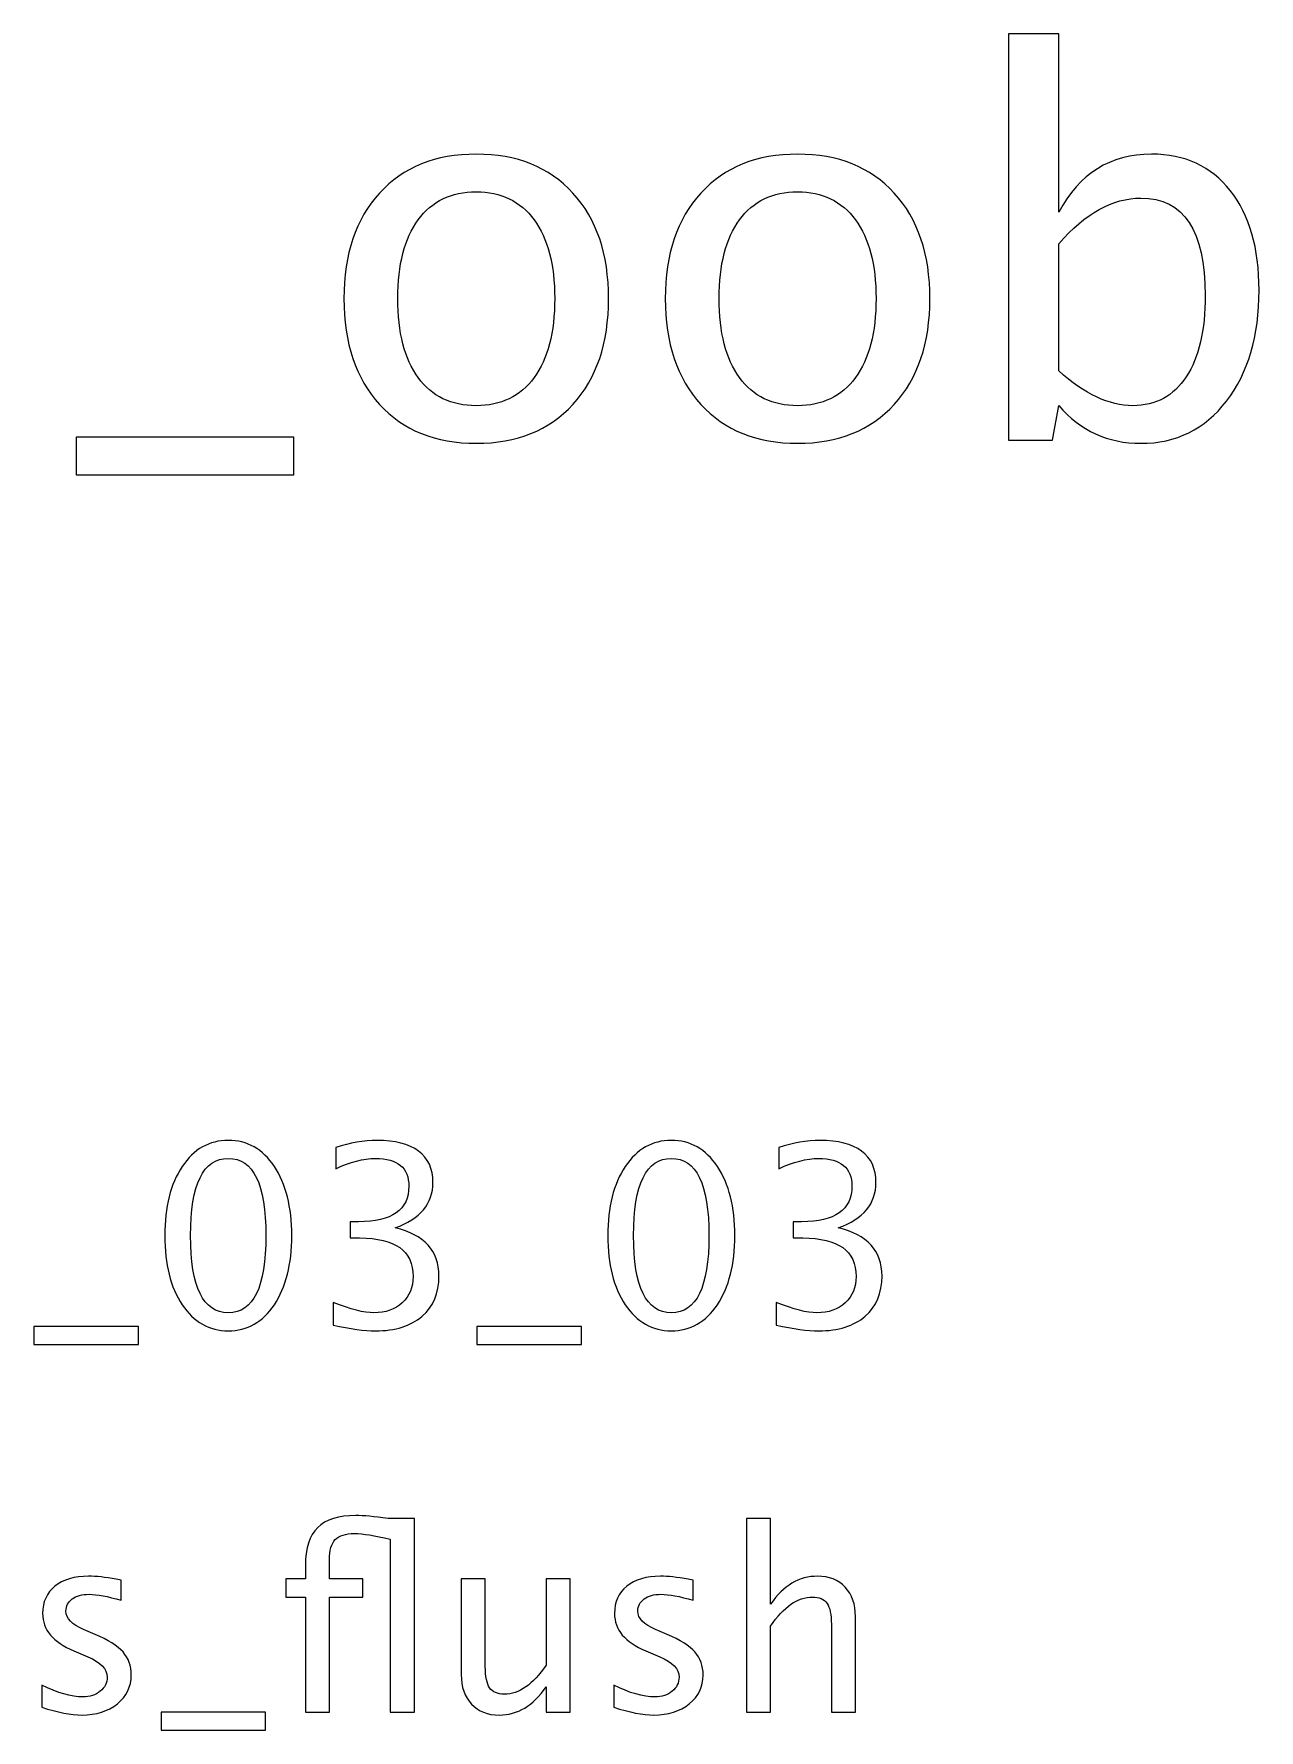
# Model space of a CAD drawing. Header units: centimetres. Extents: x -32.7 to 32.7, y -29.5 to 43.7.
# Drawn here: x -15.6 to -9.4, y 35.13 to 43.71 of the extents above; entities that cross this region are included whole.
import ezdxf

# ---------------------------------------------------------------- set-up
doc = ezdxf.new("R2010")
doc.units = ezdxf.units.CM
doc.header["$MEASUREMENT"] = 0
doc.layers.add('Layer 1', color=7, linetype='Continuous')

msp = doc.modelspace()

# ---------------------------------------------------------------- linework, layer by layer
at = {"layer": 'Layer 1'}
for points, knots in [([(-10.66686, 41.65457), (-10.66686, 41.65457), (-10.66686, 43.71037), (-10.66686, 43.71037), (-10.66686, 43.71037), (-10.66686, 43.71037), (-10.41286, 43.71037), (-10.41286, 43.71037), (-10.41286, 43.71037), (-10.41286, 43.71037), (-10.41286, 42.80771), (-10.41286, 42.80771), (-10.41286, 42.80771), (-10.30879, 43.00394), (-10.15225, 43.10183), (-9.94367, 43.10183), (-9.94367, 43.10183), (-9.77477, 43.10183), (-9.64204, 43.04054), (-9.54503, 42.91751), (-9.54503, 42.91751), (-9.44801, 42.79448), (-9.39951, 42.62647), (-9.39951, 42.41348), (-9.39951, 42.41348), (-9.39951, 42.18153), (-9.45463, 41.99411), (-9.56443, 41.85212), (-9.56443, 41.85212), (-9.67423, 41.70969), (-9.81887, 41.63869), (-9.99791, 41.63869), (-9.99791, 41.63869), (-10.16415, 41.63869), (-10.30262, 41.70219), (-10.41286, 41.82963), (-10.41286, 41.82963), (-10.41286, 41.82963), (-10.44373, 41.65457), (-10.44373, 41.65457), (-10.44373, 41.65457), (-10.44373, 41.65457), (-10.66686, 41.65457), (-10.66686, 41.65457)], [0, 0, 0, 0, 0.0833333, 0.0833333, 0.0833333, 0.0833333, 0.1666667, 0.1666667, 0.1666667, 0.1666667, 0.25, 0.25, 0.25, 0.25, 0.3333333, 0.3333333, 0.3333333, 0.3333333, 0.4166667, 0.4166667, 0.4166667, 0.4166667, 0.5, 0.5, 0.5, 0.5, 0.5833333, 0.5833333, 0.5833333, 0.5833333, 0.6666667, 0.6666667, 0.6666667, 0.6666667, 0.75, 0.75, 0.75, 0.75, 0.8333333, 0.8333333, 0.8333333, 0.8333333, 1, 1, 1, 1]), ([(-13.35943, 41.63869), (-13.56536, 41.63869), (-13.72852, 41.70439), (-13.84847, 41.8358), (-13.84847, 41.8358), (-13.96885, 41.96721), (-14.02883, 42.14581), (-14.02883, 42.37114), (-14.02883, 42.37114), (-14.02883, 42.59604), (-13.96885, 42.77419), (-13.84847, 42.90516), (-13.84847, 42.90516), (-13.72852, 43.03613), (-13.56536, 43.10183), (-13.35943, 43.10183), (-13.35943, 43.10183), (-13.1535, 43.10183), (-12.99034, 43.03613), (-12.87039, 42.90516), (-12.87039, 42.90516), (-12.75001, 42.77419), (-12.69004, 42.59604), (-12.69004, 42.37114), (-12.69004, 42.37114), (-12.69004, 42.14581), (-12.75001, 41.96721), (-12.87039, 41.8358), (-12.87039, 41.8358), (-12.99034, 41.70439), (-13.1535, 41.63869), (-13.35943, 41.63869)], [0, 0, 0, 0, 0.1111111, 0.1111111, 0.1111111, 0.1111111, 0.2222222, 0.2222222, 0.2222222, 0.2222222, 0.3333333, 0.3333333, 0.3333333, 0.3333333, 0.4444444, 0.4444444, 0.4444444, 0.4444444, 0.5555556, 0.5555556, 0.5555556, 0.5555556, 0.6666667, 0.6666667, 0.6666667, 0.6666667, 0.7777778, 0.7777778, 0.7777778, 0.7777778, 1, 1, 1, 1]), ([(-11.73401, 41.63869), (-11.93994, 41.63869), (-12.1031, 41.70439), (-12.22305, 41.8358), (-12.22305, 41.8358), (-12.34343, 41.96721), (-12.40341, 42.14581), (-12.40341, 42.37114), (-12.40341, 42.37114), (-12.40341, 42.59604), (-12.34343, 42.77419), (-12.22305, 42.90516), (-12.22305, 42.90516), (-12.1031, 43.03613), (-11.93994, 43.10183), (-11.73401, 43.10183), (-11.73401, 43.10183), (-11.52808, 43.10183), (-11.36492, 43.03613), (-11.24497, 42.90516), (-11.24497, 42.90516), (-11.12459, 42.77419), (-11.06462, 42.59604), (-11.06462, 42.37114), (-11.06462, 42.37114), (-11.06462, 42.14581), (-11.12459, 41.96721), (-11.24497, 41.8358), (-11.24497, 41.8358), (-11.36492, 41.70439), (-11.52808, 41.63869), (-11.73401, 41.63869)], [0, 0, 0, 0, 0.1111111, 0.1111111, 0.1111111, 0.1111111, 0.2222222, 0.2222222, 0.2222222, 0.2222222, 0.3333333, 0.3333333, 0.3333333, 0.3333333, 0.4444444, 0.4444444, 0.4444444, 0.4444444, 0.5555556, 0.5555556, 0.5555556, 0.5555556, 0.6666667, 0.6666667, 0.6666667, 0.6666667, 0.7777778, 0.7777778, 0.7777778, 0.7777778, 1, 1, 1, 1]), ([(-13.35987, 41.82919), (-13.23419, 41.82919), (-13.1363, 41.87637), (-13.06663, 41.97118), (-13.06663, 41.97118), (-12.99739, 42.06555), (-12.96256, 42.19917), (-12.96256, 42.37114), (-12.96256, 42.37114), (-12.96256, 42.54268), (-12.99739, 42.67586), (-13.06663, 42.77022), (-13.06663, 42.77022), (-13.1363, 42.86415), (-13.23419, 42.91133), (-13.35987, 42.91133), (-13.35987, 42.91133), (-13.48599, 42.91133), (-13.58388, 42.86415), (-13.65268, 42.77022), (-13.65268, 42.77022), (-13.72191, 42.67586), (-13.7563, 42.54268), (-13.7563, 42.37114), (-13.7563, 42.37114), (-13.7563, 42.19917), (-13.72191, 42.06555), (-13.65268, 41.97118), (-13.65268, 41.97118), (-13.58388, 41.87637), (-13.48599, 41.82919), (-13.35987, 41.82919)], [0, 0, 0, 0, 0.1111111, 0.1111111, 0.1111111, 0.1111111, 0.2222222, 0.2222222, 0.2222222, 0.2222222, 0.3333333, 0.3333333, 0.3333333, 0.3333333, 0.4444444, 0.4444444, 0.4444444, 0.4444444, 0.5555556, 0.5555556, 0.5555556, 0.5555556, 0.6666667, 0.6666667, 0.6666667, 0.6666667, 0.7777778, 0.7777778, 0.7777778, 0.7777778, 1, 1, 1, 1]), ([(-11.73445, 41.82919), (-11.60877, 41.82919), (-11.51088, 41.87637), (-11.44121, 41.97118), (-11.44121, 41.97118), (-11.37197, 42.06555), (-11.33714, 42.19917), (-11.33714, 42.37114), (-11.33714, 42.37114), (-11.33714, 42.54268), (-11.37197, 42.67586), (-11.44121, 42.77022), (-11.44121, 42.77022), (-11.51088, 42.86415), (-11.60877, 42.91133), (-11.73445, 42.91133), (-11.73445, 42.91133), (-11.86057, 42.91133), (-11.95846, 42.86415), (-12.02726, 42.77022), (-12.02726, 42.77022), (-12.09649, 42.67586), (-12.13088, 42.54268), (-12.13088, 42.37114), (-12.13088, 42.37114), (-12.13088, 42.19917), (-12.09649, 42.06555), (-12.02726, 41.97118), (-12.02726, 41.97118), (-11.95846, 41.87637), (-11.86057, 41.82919), (-11.73445, 41.82919)], [0, 0, 0, 0, 0.1111111, 0.1111111, 0.1111111, 0.1111111, 0.2222222, 0.2222222, 0.2222222, 0.2222222, 0.3333333, 0.3333333, 0.3333333, 0.3333333, 0.4444444, 0.4444444, 0.4444444, 0.4444444, 0.5555556, 0.5555556, 0.5555556, 0.5555556, 0.6666667, 0.6666667, 0.6666667, 0.6666667, 0.7777778, 0.7777778, 0.7777778, 0.7777778, 1, 1, 1, 1]), ([(-10.41286, 42.0047), (-10.28189, 41.88784), (-10.1571, 41.82919), (-10.03848, 41.82919), (-10.03848, 41.82919), (-9.92162, 41.82919), (-9.83122, 41.87814), (-9.76772, 41.97559), (-9.76772, 41.97559), (-9.70378, 42.07305), (-9.67203, 42.21019), (-9.67203, 42.38746), (-9.67203, 42.38746), (-9.67203, 42.71554), (-9.78051, 42.87958), (-9.99747, 42.87958), (-9.99747, 42.87958), (-10.13946, 42.87958), (-10.27792, 42.80286), (-10.41286, 42.64896), (-10.41286, 42.64896), (-10.41286, 42.64896), (-10.41286, 42.0047), (-10.41286, 42.0047)], [0, 0, 0, 0, 0.1428571, 0.1428571, 0.1428571, 0.1428571, 0.2857143, 0.2857143, 0.2857143, 0.2857143, 0.4285714, 0.4285714, 0.4285714, 0.4285714, 0.5714286, 0.5714286, 0.5714286, 0.5714286, 0.7142857, 0.7142857, 0.7142857, 0.7142857, 1, 1, 1, 1]), ([(-15.38349, 41.47994), (-15.38349, 41.47994), (-15.38349, 41.67044), (-15.38349, 41.67044), (-15.38349, 41.67044), (-15.38349, 41.67044), (-14.28282, 41.67044), (-14.28282, 41.67044), (-14.28282, 41.67044), (-14.28282, 41.67044), (-14.28282, 41.47994), (-14.28282, 41.47994), (-14.28282, 41.47994), (-14.28282, 41.47994), (-15.38349, 41.47994), (-15.38349, 41.47994)], [0, 0, 0, 0, 0.2, 0.2, 0.2, 0.2, 0.4, 0.4, 0.4, 0.4, 0.6, 0.6, 0.6, 0.6, 1, 1, 1, 1]), ([(-14.6139, 37.14758), (-14.71021, 37.14758), (-14.78789, 37.19182), (-14.84673, 37.28008), (-14.84673, 37.28008), (-14.90579, 37.36835), (-14.93521, 37.48477), (-14.93521, 37.62955), (-14.93521, 37.62955), (-14.93521, 37.77433), (-14.90579, 37.89074), (-14.84673, 37.97901), (-14.84673, 37.97901), (-14.78789, 38.06727), (-14.71021, 38.11151), (-14.6139, 38.11151), (-14.6139, 38.11151), (-14.51717, 38.11151), (-14.43949, 38.06748), (-14.38064, 37.97943), (-14.38064, 37.97943), (-14.32201, 37.89138), (-14.29259, 37.77475), (-14.29259, 37.62955), (-14.29259, 37.62955), (-14.29259, 37.48477), (-14.32201, 37.36835), (-14.38064, 37.28008), (-14.38064, 37.28008), (-14.43949, 37.19182), (-14.51717, 37.14758), (-14.6139, 37.14758)], [0, 0, 0, 0, 0.1111111, 0.1111111, 0.1111111, 0.1111111, 0.2222222, 0.2222222, 0.2222222, 0.2222222, 0.3333333, 0.3333333, 0.3333333, 0.3333333, 0.4444444, 0.4444444, 0.4444444, 0.4444444, 0.5555556, 0.5555556, 0.5555556, 0.5555556, 0.6666667, 0.6666667, 0.6666667, 0.6666667, 0.7777778, 0.7777778, 0.7777778, 0.7777778, 1, 1, 1, 1]), ([(-14.08262, 37.17679), (-14.08262, 37.17679), (-14.08262, 37.29109), (-14.08262, 37.29109), (-14.08262, 37.29109), (-13.99541, 37.25638), (-13.92704, 37.23902), (-13.87688, 37.23902), (-13.87688, 37.23902), (-13.81782, 37.23902), (-13.7702, 37.25595), (-13.73358, 37.29003), (-13.73358, 37.29003), (-13.69696, 37.32411), (-13.67876, 37.36856), (-13.67876, 37.42317), (-13.67876, 37.42317), (-13.67876, 37.55271), (-13.76893, 37.61748), (-13.94927, 37.61748), (-13.94927, 37.61748), (-13.94927, 37.61748), (-13.99753, 37.61748), (-13.99753, 37.61748), (-13.99753, 37.61748), (-13.99753, 37.61748), (-13.99753, 37.6994), (-13.99753, 37.6994), (-13.99753, 37.6994), (-13.99753, 37.6994), (-13.95477, 37.70003), (-13.95477, 37.70003), (-13.95477, 37.70003), (-13.78523, 37.70003), (-13.70035, 37.75972), (-13.70035, 37.87931), (-13.70035, 37.87931), (-13.70035, 37.97308), (-13.75665, 38.02007), (-13.86905, 38.02007), (-13.86905, 38.02007), (-13.92937, 38.02007), (-13.99626, 38.00271), (-14.06992, 37.968), (-14.06992, 37.968), (-14.06992, 37.968), (-14.06992, 38.07468), (-14.06992, 38.07468), (-14.06992, 38.07468), (-13.99774, 38.09923), (-13.9281, 38.11151), (-13.86122, 38.11151), (-13.86122, 38.11151), (-13.7702, 38.11151), (-13.70014, 38.09331), (-13.65145, 38.0569), (-13.65145, 38.0569), (-13.60277, 38.02071), (-13.57843, 37.968), (-13.57843, 37.899), (-13.57843, 37.899), (-13.57843, 37.79126), (-13.64214, 37.71442), (-13.76978, 37.6687), (-13.76978, 37.6687), (-13.62182, 37.6342), (-13.54795, 37.55313), (-13.54795, 37.42508), (-13.54795, 37.42508), (-13.54795, 37.33872), (-13.57652, 37.27077), (-13.63346, 37.22145), (-13.63346, 37.22145), (-13.6904, 37.17213), (-13.76872, 37.14758), (-13.8682, 37.14758), (-13.8682, 37.14758), (-13.92493, 37.14758), (-13.99626, 37.15732), (-14.08262, 37.17679)], [0, 0, 0, 0, 0.047619, 0.047619, 0.047619, 0.047619, 0.0952381, 0.0952381, 0.0952381, 0.0952381, 0.1428571, 0.1428571, 0.1428571, 0.1428571, 0.1904762, 0.1904762, 0.1904762, 0.1904762, 0.2380952, 0.2380952, 0.2380952, 0.2380952, 0.2857143, 0.2857143, 0.2857143, 0.2857143, 0.3333333, 0.3333333, 0.3333333, 0.3333333, 0.3809524, 0.3809524, 0.3809524, 0.3809524, 0.4285714, 0.4285714, 0.4285714, 0.4285714, 0.4761905, 0.4761905, 0.4761905, 0.4761905, 0.5238095, 0.5238095, 0.5238095, 0.5238095, 0.5714286, 0.5714286, 0.5714286, 0.5714286, 0.6190476, 0.6190476, 0.6190476, 0.6190476, 0.6666667, 0.6666667, 0.6666667, 0.6666667, 0.7142857, 0.7142857, 0.7142857, 0.7142857, 0.7619048, 0.7619048, 0.7619048, 0.7619048, 0.8095238, 0.8095238, 0.8095238, 0.8095238, 0.8571429, 0.8571429, 0.8571429, 0.8571429, 0.9047619, 0.9047619, 0.9047619, 0.9047619, 1, 1, 1, 1]), ([(-12.37278, 37.14758), (-12.46909, 37.14758), (-12.54677, 37.19182), (-12.60561, 37.28008), (-12.60561, 37.28008), (-12.66467, 37.36835), (-12.69409, 37.48477), (-12.69409, 37.62955), (-12.69409, 37.62955), (-12.69409, 37.77433), (-12.66467, 37.89074), (-12.60561, 37.97901), (-12.60561, 37.97901), (-12.54677, 38.06727), (-12.46909, 38.11151), (-12.37278, 38.11151), (-12.37278, 38.11151), (-12.27605, 38.11151), (-12.19837, 38.06748), (-12.13952, 37.97943), (-12.13952, 37.97943), (-12.08089, 37.89138), (-12.05147, 37.77475), (-12.05147, 37.62955), (-12.05147, 37.62955), (-12.05147, 37.48477), (-12.08089, 37.36835), (-12.13952, 37.28008), (-12.13952, 37.28008), (-12.19837, 37.19182), (-12.27605, 37.14758), (-12.37278, 37.14758)], [0, 0, 0, 0, 0.1111111, 0.1111111, 0.1111111, 0.1111111, 0.2222222, 0.2222222, 0.2222222, 0.2222222, 0.3333333, 0.3333333, 0.3333333, 0.3333333, 0.4444444, 0.4444444, 0.4444444, 0.4444444, 0.5555556, 0.5555556, 0.5555556, 0.5555556, 0.6666667, 0.6666667, 0.6666667, 0.6666667, 0.7777778, 0.7777778, 0.7777778, 0.7777778, 1, 1, 1, 1]), ([(-11.8415, 37.17679), (-11.8415, 37.17679), (-11.8415, 37.29109), (-11.8415, 37.29109), (-11.8415, 37.29109), (-11.75429, 37.25638), (-11.68592, 37.23902), (-11.63576, 37.23902), (-11.63576, 37.23902), (-11.5767, 37.23902), (-11.52908, 37.25595), (-11.49246, 37.29003), (-11.49246, 37.29003), (-11.45584, 37.32411), (-11.43764, 37.36856), (-11.43764, 37.42317), (-11.43764, 37.42317), (-11.43764, 37.55271), (-11.52781, 37.61748), (-11.70815, 37.61748), (-11.70815, 37.61748), (-11.70815, 37.61748), (-11.75641, 37.61748), (-11.75641, 37.61748), (-11.75641, 37.61748), (-11.75641, 37.61748), (-11.75641, 37.6994), (-11.75641, 37.6994), (-11.75641, 37.6994), (-11.75641, 37.6994), (-11.71365, 37.70003), (-11.71365, 37.70003), (-11.71365, 37.70003), (-11.54411, 37.70003), (-11.45923, 37.75972), (-11.45923, 37.87931), (-11.45923, 37.87931), (-11.45923, 37.97308), (-11.51553, 38.02007), (-11.62793, 38.02007), (-11.62793, 38.02007), (-11.68825, 38.02007), (-11.75514, 38.00271), (-11.8288, 37.968), (-11.8288, 37.968), (-11.8288, 37.968), (-11.8288, 38.07468), (-11.8288, 38.07468), (-11.8288, 38.07468), (-11.75662, 38.09923), (-11.68698, 38.11151), (-11.6201, 38.11151), (-11.6201, 38.11151), (-11.52908, 38.11151), (-11.45902, 38.09331), (-11.41033, 38.0569), (-11.41033, 38.0569), (-11.36165, 38.02071), (-11.33731, 37.968), (-11.33731, 37.899), (-11.33731, 37.899), (-11.33731, 37.79126), (-11.40102, 37.71442), (-11.52866, 37.6687), (-11.52866, 37.6687), (-11.3807, 37.6342), (-11.30683, 37.55313), (-11.30683, 37.42508), (-11.30683, 37.42508), (-11.30683, 37.33872), (-11.3354, 37.27077), (-11.39234, 37.22145), (-11.39234, 37.22145), (-11.44928, 37.17213), (-11.5276, 37.14758), (-11.62708, 37.14758), (-11.62708, 37.14758), (-11.68381, 37.14758), (-11.75514, 37.15732), (-11.8415, 37.17679)], [0, 0, 0, 0, 0.047619, 0.047619, 0.047619, 0.047619, 0.0952381, 0.0952381, 0.0952381, 0.0952381, 0.1428571, 0.1428571, 0.1428571, 0.1428571, 0.1904762, 0.1904762, 0.1904762, 0.1904762, 0.2380952, 0.2380952, 0.2380952, 0.2380952, 0.2857143, 0.2857143, 0.2857143, 0.2857143, 0.3333333, 0.3333333, 0.3333333, 0.3333333, 0.3809524, 0.3809524, 0.3809524, 0.3809524, 0.4285714, 0.4285714, 0.4285714, 0.4285714, 0.4761905, 0.4761905, 0.4761905, 0.4761905, 0.5238095, 0.5238095, 0.5238095, 0.5238095, 0.5714286, 0.5714286, 0.5714286, 0.5714286, 0.6190476, 0.6190476, 0.6190476, 0.6190476, 0.6666667, 0.6666667, 0.6666667, 0.6666667, 0.7142857, 0.7142857, 0.7142857, 0.7142857, 0.7619048, 0.7619048, 0.7619048, 0.7619048, 0.8095238, 0.8095238, 0.8095238, 0.8095238, 0.8571429, 0.8571429, 0.8571429, 0.8571429, 0.9047619, 0.9047619, 0.9047619, 0.9047619, 1, 1, 1, 1]), ([(-14.61411, 37.23902), (-14.4869, 37.23902), (-14.4234, 37.3692), (-14.4234, 37.62955), (-14.4234, 37.62955), (-14.4234, 37.8899), (-14.4869, 38.02007), (-14.61411, 38.02007), (-14.61411, 38.02007), (-14.7409, 38.02007), (-14.8044, 37.8899), (-14.8044, 37.62955), (-14.8044, 37.62955), (-14.8044, 37.3692), (-14.7409, 37.23902), (-14.61411, 37.23902)], [0, 0, 0, 0, 0.2, 0.2, 0.2, 0.2, 0.4, 0.4, 0.4, 0.4, 0.6, 0.6, 0.6, 0.6, 1, 1, 1, 1]), ([(-12.37299, 37.23902), (-12.24578, 37.23902), (-12.18228, 37.3692), (-12.18228, 37.62955), (-12.18228, 37.62955), (-12.18228, 37.8899), (-12.24578, 38.02007), (-12.37299, 38.02007), (-12.37299, 38.02007), (-12.49978, 38.02007), (-12.56328, 37.8899), (-12.56328, 37.62955), (-12.56328, 37.62955), (-12.56328, 37.3692), (-12.49978, 37.23902), (-12.37299, 37.23902)], [0, 0, 0, 0, 0.2, 0.2, 0.2, 0.2, 0.4, 0.4, 0.4, 0.4, 0.6, 0.6, 0.6, 0.6, 1, 1, 1, 1]), ([(-15.59688, 37.079), (-15.59688, 37.079), (-15.59688, 37.17044), (-15.59688, 37.17044), (-15.59688, 37.17044), (-15.59688, 37.17044), (-15.06856, 37.17044), (-15.06856, 37.17044), (-15.06856, 37.17044), (-15.06856, 37.17044), (-15.06856, 37.079), (-15.06856, 37.079), (-15.06856, 37.079), (-15.06856, 37.079), (-15.59688, 37.079), (-15.59688, 37.079)], [0, 0, 0, 0, 0.2, 0.2, 0.2, 0.2, 0.4, 0.4, 0.4, 0.4, 0.6, 0.6, 0.6, 0.6, 1, 1, 1, 1]), ([(-13.35576, 37.079), (-13.35576, 37.079), (-13.35576, 37.17044), (-13.35576, 37.17044), (-13.35576, 37.17044), (-13.35576, 37.17044), (-12.82744, 37.17044), (-12.82744, 37.17044), (-12.82744, 37.17044), (-12.82744, 37.17044), (-12.82744, 37.079), (-12.82744, 37.079), (-12.82744, 37.079), (-12.82744, 37.079), (-13.35576, 37.079), (-13.35576, 37.079)], [0, 0, 0, 0, 0.2, 0.2, 0.2, 0.2, 0.4, 0.4, 0.4, 0.4, 0.6, 0.6, 0.6, 0.6, 1, 1, 1, 1]), ([(-14.22359, 35.21887), (-14.22359, 35.21887), (-14.22359, 35.80053), (-14.22359, 35.80053), (-14.22359, 35.80053), (-14.22359, 35.80053), (-14.32286, 35.80053), (-14.32286, 35.80053), (-14.32286, 35.80053), (-14.32286, 35.80053), (-14.32286, 35.89197), (-14.32286, 35.89197), (-14.32286, 35.89197), (-14.32286, 35.89197), (-14.22359, 35.89197), (-14.22359, 35.89197), (-14.22359, 35.89197), (-14.22359, 35.89197), (-14.22359, 35.96076), (-14.22359, 35.96076), (-14.22359, 35.96076), (-14.22359, 36.04776), (-14.20285, 36.11147), (-14.16157, 36.15211), (-14.16157, 36.15211), (-14.1203, 36.19296), (-14.05574, 36.21328), (-13.96811, 36.21328), (-13.96811, 36.21328), (-13.93022, 36.21328), (-13.87603, 36.2082), (-13.80576, 36.19804), (-13.80576, 36.19804), (-13.80576, 36.19804), (-13.67241, 36.19804), (-13.67241, 36.19804), (-13.67241, 36.19804), (-13.67241, 36.19804), (-13.67241, 35.21887), (-13.67241, 35.21887), (-13.67241, 35.21887), (-13.67241, 35.21887), (-13.79433, 35.21887), (-13.79433, 35.21887), (-13.79433, 35.21887), (-13.79433, 35.21887), (-13.79433, 36.0939), (-13.79433, 36.0939), (-13.79433, 36.0939), (-13.87328, 36.11253), (-13.93361, 36.12184), (-13.97509, 36.12184), (-13.97509, 36.12184), (-14.02039, 36.12184), (-14.05277, 36.11168), (-14.07246, 36.09136), (-14.07246, 36.09136), (-14.09193, 36.07104), (-14.10167, 36.03717), (-14.10167, 35.98955), (-14.10167, 35.98955), (-14.10167, 35.98955), (-14.10167, 35.89197), (-14.10167, 35.89197), (-14.10167, 35.89197), (-14.10167, 35.89197), (-13.93276, 35.89197), (-13.93276, 35.89197), (-13.93276, 35.89197), (-13.93276, 35.89197), (-13.93276, 35.80053), (-13.93276, 35.80053), (-13.93276, 35.80053), (-13.93276, 35.80053), (-14.10167, 35.80053), (-14.10167, 35.80053), (-14.10167, 35.80053), (-14.10167, 35.80053), (-14.10167, 35.21887), (-14.10167, 35.21887), (-14.10167, 35.21887), (-14.10167, 35.21887), (-14.22359, 35.21887), (-14.22359, 35.21887)], [0, 0, 0, 0, 0.0454545, 0.0454545, 0.0454545, 0.0454545, 0.0909091, 0.0909091, 0.0909091, 0.0909091, 0.1363636, 0.1363636, 0.1363636, 0.1363636, 0.1818182, 0.1818182, 0.1818182, 0.1818182, 0.2272727, 0.2272727, 0.2272727, 0.2272727, 0.2727273, 0.2727273, 0.2727273, 0.2727273, 0.3181818, 0.3181818, 0.3181818, 0.3181818, 0.3636364, 0.3636364, 0.3636364, 0.3636364, 0.4090909, 0.4090909, 0.4090909, 0.4090909, 0.4545455, 0.4545455, 0.4545455, 0.4545455, 0.5, 0.5, 0.5, 0.5, 0.5454545, 0.5454545, 0.5454545, 0.5454545, 0.5909091, 0.5909091, 0.5909091, 0.5909091, 0.6363636, 0.6363636, 0.6363636, 0.6363636, 0.6818182, 0.6818182, 0.6818182, 0.6818182, 0.7272727, 0.7272727, 0.7272727, 0.7272727, 0.7727273, 0.7727273, 0.7727273, 0.7727273, 0.8181818, 0.8181818, 0.8181818, 0.8181818, 0.8636364, 0.8636364, 0.8636364, 0.8636364, 0.9090909, 0.9090909, 0.9090909, 0.9090909, 1, 1, 1, 1]), ([(-11.99219, 35.21887), (-11.99219, 35.21887), (-11.99219, 36.19804), (-11.99219, 36.19804), (-11.99219, 36.19804), (-11.99219, 36.19804), (-11.87027, 36.19804), (-11.87027, 36.19804), (-11.87027, 36.19804), (-11.87027, 36.19804), (-11.87027, 35.76476), (-11.87027, 35.76476), (-11.87027, 35.76476), (-11.80571, 35.85895), (-11.72655, 35.90594), (-11.63299, 35.90594), (-11.63299, 35.90594), (-11.57415, 35.90594), (-11.52737, 35.88753), (-11.49287, 35.85048), (-11.49287, 35.85048), (-11.45837, 35.81365), (-11.44101, 35.76391), (-11.44101, 35.70168), (-11.44101, 35.70168), (-11.44101, 35.70168), (-11.44101, 35.21887), (-11.44101, 35.21887), (-11.44101, 35.21887), (-11.44101, 35.21887), (-11.56293, 35.21887), (-11.56293, 35.21887), (-11.56293, 35.21887), (-11.56293, 35.21887), (-11.56293, 35.66189), (-11.56293, 35.66189), (-11.56293, 35.66189), (-11.56293, 35.71184), (-11.57034, 35.7474), (-11.58494, 35.76857), (-11.58494, 35.76857), (-11.59976, 35.78995), (-11.6241, 35.80053), (-11.65818, 35.80053), (-11.65818, 35.80053), (-11.73311, 35.80053), (-11.80381, 35.75164), (-11.87027, 35.65385), (-11.87027, 35.65385), (-11.87027, 35.65385), (-11.87027, 35.21887), (-11.87027, 35.21887), (-11.87027, 35.21887), (-11.87027, 35.21887), (-11.99219, 35.21887), (-11.99219, 35.21887)], [0, 0, 0, 0, 0.0666667, 0.0666667, 0.0666667, 0.0666667, 0.1333333, 0.1333333, 0.1333333, 0.1333333, 0.2, 0.2, 0.2, 0.2, 0.2666667, 0.2666667, 0.2666667, 0.2666667, 0.3333333, 0.3333333, 0.3333333, 0.3333333, 0.4, 0.4, 0.4, 0.4, 0.4666667, 0.4666667, 0.4666667, 0.4666667, 0.5333333, 0.5333333, 0.5333333, 0.5333333, 0.6, 0.6, 0.6, 0.6, 0.6666667, 0.6666667, 0.6666667, 0.6666667, 0.7333333, 0.7333333, 0.7333333, 0.7333333, 0.8, 0.8, 0.8, 0.8, 0.8666667, 0.8666667, 0.8666667, 0.8666667, 1, 1, 1, 1]), ([(-15.55688, 35.243), (-15.55688, 35.243), (-15.55688, 35.35476), (-15.55688, 35.35476), (-15.55688, 35.35476), (-15.47708, 35.31497), (-15.40787, 35.29507), (-15.34881, 35.29507), (-15.34881, 35.29507), (-15.31367, 35.29507), (-15.28446, 35.3046), (-15.26139, 35.32365), (-15.26139, 35.32365), (-15.23832, 35.34248), (-15.22668, 35.36619), (-15.22668, 35.39477), (-15.22668, 35.39477), (-15.22668, 35.43646), (-15.25906, 35.47097), (-15.32383, 35.49827), (-15.32383, 35.49827), (-15.32383, 35.49827), (-15.39517, 35.52854), (-15.39517, 35.52854), (-15.39517, 35.52854), (-15.50036, 35.57214), (-15.55307, 35.63522), (-15.55307, 35.71713), (-15.55307, 35.71713), (-15.55307, 35.77577), (-15.53233, 35.82191), (-15.49084, 35.85556), (-15.49084, 35.85556), (-15.44935, 35.88922), (-15.39241, 35.90594), (-15.32024, 35.90594), (-15.32024, 35.90594), (-15.28277, 35.90594), (-15.2362, 35.90086), (-15.18096, 35.89049), (-15.18096, 35.89049), (-15.18096, 35.89049), (-15.15556, 35.88562), (-15.15556, 35.88562), (-15.15556, 35.88562), (-15.15556, 35.88562), (-15.15556, 35.78402), (-15.15556, 35.78402), (-15.15556, 35.78402), (-15.2235, 35.80434), (-15.27769, 35.8145), (-15.31812, 35.8145), (-15.31812, 35.8145), (-15.35368, 35.8145), (-15.38183, 35.80667), (-15.40321, 35.79122), (-15.40321, 35.79122), (-15.42438, 35.77577), (-15.43496, 35.75502), (-15.43496, 35.72899), (-15.43496, 35.72899), (-15.43496, 35.69237), (-15.40533, 35.66125), (-15.34585, 35.63607), (-15.34585, 35.63607), (-15.34585, 35.63607), (-15.28722, 35.6113), (-15.28722, 35.6113), (-15.28722, 35.6113), (-15.22075, 35.58336), (-15.17376, 35.55373), (-15.14625, 35.52261), (-15.14625, 35.52261), (-15.11852, 35.4915), (-15.10476, 35.45255), (-15.10476, 35.40598), (-15.10476, 35.40598), (-15.10476, 35.34693), (-15.12804, 35.29846), (-15.17482, 35.26057), (-15.17482, 35.26057), (-15.22139, 35.22268), (-15.28108, 35.20363), (-15.35368, 35.20363), (-15.35368, 35.20363), (-15.40956, 35.20363), (-15.47708, 35.21675), (-15.55688, 35.243)], [0, 0, 0, 0, 0.0434783, 0.0434783, 0.0434783, 0.0434783, 0.0869565, 0.0869565, 0.0869565, 0.0869565, 0.1304348, 0.1304348, 0.1304348, 0.1304348, 0.173913, 0.173913, 0.173913, 0.173913, 0.2173913, 0.2173913, 0.2173913, 0.2173913, 0.2608696, 0.2608696, 0.2608696, 0.2608696, 0.3043478, 0.3043478, 0.3043478, 0.3043478, 0.3478261, 0.3478261, 0.3478261, 0.3478261, 0.3913043, 0.3913043, 0.3913043, 0.3913043, 0.4347826, 0.4347826, 0.4347826, 0.4347826, 0.4782609, 0.4782609, 0.4782609, 0.4782609, 0.5217391, 0.5217391, 0.5217391, 0.5217391, 0.5652174, 0.5652174, 0.5652174, 0.5652174, 0.6086957, 0.6086957, 0.6086957, 0.6086957, 0.6521739, 0.6521739, 0.6521739, 0.6521739, 0.6956522, 0.6956522, 0.6956522, 0.6956522, 0.7391304, 0.7391304, 0.7391304, 0.7391304, 0.7826087, 0.7826087, 0.7826087, 0.7826087, 0.826087, 0.826087, 0.826087, 0.826087, 0.8695652, 0.8695652, 0.8695652, 0.8695652, 0.9130435, 0.9130435, 0.9130435, 0.9130435, 1, 1, 1, 1]), ([(-13.00629, 35.21887), (-13.00629, 35.21887), (-13.00629, 35.34545), (-13.00629, 35.34545), (-13.00629, 35.34545), (-13.07127, 35.25083), (-13.15022, 35.20363), (-13.24293, 35.20363), (-13.24293, 35.20363), (-13.30178, 35.20363), (-13.34855, 35.22205), (-13.38327, 35.25909), (-13.38327, 35.25909), (-13.41819, 35.29613), (-13.43555, 35.34587), (-13.43555, 35.40874), (-13.43555, 35.40874), (-13.43555, 35.40874), (-13.43555, 35.89197), (-13.43555, 35.89197), (-13.43555, 35.89197), (-13.43555, 35.89197), (-13.31363, 35.89197), (-13.31363, 35.89197), (-13.31363, 35.89197), (-13.31363, 35.89197), (-13.31363, 35.44853), (-13.31363, 35.44853), (-13.31363, 35.44853), (-13.31363, 35.39794), (-13.30622, 35.36217), (-13.29162, 35.341), (-13.29162, 35.341), (-13.2768, 35.31962), (-13.25225, 35.30904), (-13.21774, 35.30904), (-13.21774, 35.30904), (-13.14324, 35.30904), (-13.07254, 35.35794), (-13.00629, 35.45594), (-13.00629, 35.45594), (-13.00629, 35.45594), (-13.00629, 35.89197), (-13.00629, 35.89197), (-13.00629, 35.89197), (-13.00629, 35.89197), (-12.88437, 35.89197), (-12.88437, 35.89197), (-12.88437, 35.89197), (-12.88437, 35.89197), (-12.88437, 35.21887), (-12.88437, 35.21887), (-12.88437, 35.21887), (-12.88437, 35.21887), (-13.00629, 35.21887), (-13.00629, 35.21887)], [0, 0, 0, 0, 0.0666667, 0.0666667, 0.0666667, 0.0666667, 0.1333333, 0.1333333, 0.1333333, 0.1333333, 0.2, 0.2, 0.2, 0.2, 0.2666667, 0.2666667, 0.2666667, 0.2666667, 0.3333333, 0.3333333, 0.3333333, 0.3333333, 0.4, 0.4, 0.4, 0.4, 0.4666667, 0.4666667, 0.4666667, 0.4666667, 0.5333333, 0.5333333, 0.5333333, 0.5333333, 0.6, 0.6, 0.6, 0.6, 0.6666667, 0.6666667, 0.6666667, 0.6666667, 0.7333333, 0.7333333, 0.7333333, 0.7333333, 0.8, 0.8, 0.8, 0.8, 0.8666667, 0.8666667, 0.8666667, 0.8666667, 1, 1, 1, 1]), ([(-12.66381, 35.243), (-12.66381, 35.243), (-12.66381, 35.35476), (-12.66381, 35.35476), (-12.66381, 35.35476), (-12.58401, 35.31497), (-12.5148, 35.29507), (-12.45574, 35.29507), (-12.45574, 35.29507), (-12.4206, 35.29507), (-12.39139, 35.3046), (-12.36832, 35.32365), (-12.36832, 35.32365), (-12.34525, 35.34248), (-12.33361, 35.36619), (-12.33361, 35.39477), (-12.33361, 35.39477), (-12.33361, 35.43646), (-12.36599, 35.47097), (-12.43076, 35.49827), (-12.43076, 35.49827), (-12.43076, 35.49827), (-12.5021, 35.52854), (-12.5021, 35.52854), (-12.5021, 35.52854), (-12.60729, 35.57214), (-12.66, 35.63522), (-12.66, 35.71713), (-12.66, 35.71713), (-12.66, 35.77577), (-12.63926, 35.82191), (-12.59777, 35.85556), (-12.59777, 35.85556), (-12.55628, 35.88922), (-12.49934, 35.90594), (-12.42717, 35.90594), (-12.42717, 35.90594), (-12.3897, 35.90594), (-12.34313, 35.90086), (-12.28789, 35.89049), (-12.28789, 35.89049), (-12.28789, 35.89049), (-12.26249, 35.88562), (-12.26249, 35.88562), (-12.26249, 35.88562), (-12.26249, 35.88562), (-12.26249, 35.78402), (-12.26249, 35.78402), (-12.26249, 35.78402), (-12.33043, 35.80434), (-12.38462, 35.8145), (-12.42505, 35.8145), (-12.42505, 35.8145), (-12.46061, 35.8145), (-12.48876, 35.80667), (-12.51014, 35.79122), (-12.51014, 35.79122), (-12.53131, 35.77577), (-12.54189, 35.75502), (-12.54189, 35.72899), (-12.54189, 35.72899), (-12.54189, 35.69237), (-12.51226, 35.66125), (-12.45278, 35.63607), (-12.45278, 35.63607), (-12.45278, 35.63607), (-12.39415, 35.6113), (-12.39415, 35.6113), (-12.39415, 35.6113), (-12.32768, 35.58336), (-12.28069, 35.55373), (-12.25318, 35.52261), (-12.25318, 35.52261), (-12.22545, 35.4915), (-12.21169, 35.45255), (-12.21169, 35.40598), (-12.21169, 35.40598), (-12.21169, 35.34693), (-12.23497, 35.29846), (-12.28175, 35.26057), (-12.28175, 35.26057), (-12.32832, 35.22268), (-12.38801, 35.20363), (-12.46061, 35.20363), (-12.46061, 35.20363), (-12.51649, 35.20363), (-12.58401, 35.21675), (-12.66381, 35.243)], [0, 0, 0, 0, 0.0434783, 0.0434783, 0.0434783, 0.0434783, 0.0869565, 0.0869565, 0.0869565, 0.0869565, 0.1304348, 0.1304348, 0.1304348, 0.1304348, 0.173913, 0.173913, 0.173913, 0.173913, 0.2173913, 0.2173913, 0.2173913, 0.2173913, 0.2608696, 0.2608696, 0.2608696, 0.2608696, 0.3043478, 0.3043478, 0.3043478, 0.3043478, 0.3478261, 0.3478261, 0.3478261, 0.3478261, 0.3913043, 0.3913043, 0.3913043, 0.3913043, 0.4347826, 0.4347826, 0.4347826, 0.4347826, 0.4782609, 0.4782609, 0.4782609, 0.4782609, 0.5217391, 0.5217391, 0.5217391, 0.5217391, 0.5652174, 0.5652174, 0.5652174, 0.5652174, 0.6086957, 0.6086957, 0.6086957, 0.6086957, 0.6521739, 0.6521739, 0.6521739, 0.6521739, 0.6956522, 0.6956522, 0.6956522, 0.6956522, 0.7391304, 0.7391304, 0.7391304, 0.7391304, 0.7826087, 0.7826087, 0.7826087, 0.7826087, 0.826087, 0.826087, 0.826087, 0.826087, 0.8695652, 0.8695652, 0.8695652, 0.8695652, 0.9130435, 0.9130435, 0.9130435, 0.9130435, 1, 1, 1, 1]), ([(-14.95384, 35.12743), (-14.95384, 35.12743), (-14.95384, 35.21887), (-14.95384, 35.21887), (-14.95384, 35.21887), (-14.95384, 35.21887), (-14.42552, 35.21887), (-14.42552, 35.21887), (-14.42552, 35.21887), (-14.42552, 35.21887), (-14.42552, 35.12743), (-14.42552, 35.12743), (-14.42552, 35.12743), (-14.42552, 35.12743), (-14.95384, 35.12743), (-14.95384, 35.12743)], [0, 0, 0, 0, 0.2, 0.2, 0.2, 0.2, 0.4, 0.4, 0.4, 0.4, 0.6, 0.6, 0.6, 0.6, 1, 1, 1, 1])]:
    msp.add_open_spline(points, degree=3, knots=knots, dxfattribs=at)

doc.saveas('drawing.dxf')
